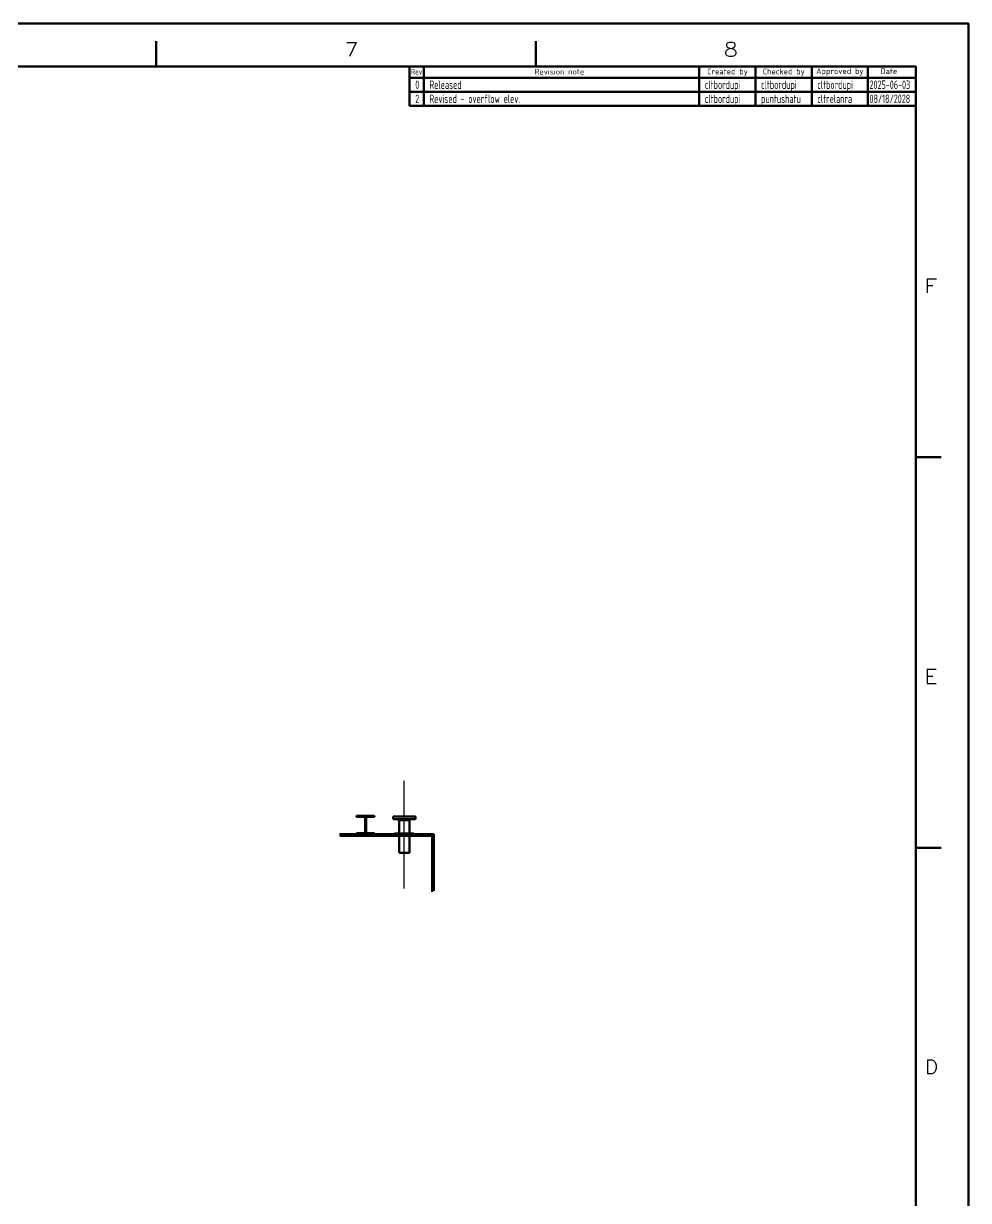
# Model space of a CAD drawing. Header units: inches. Extents: x 0 to 4731, y 0 to 1632.
# Drawn here: x 4096 to 4731, y 841 to 1632 of the extents above; entities that cross this region are included whole.
import ezdxf
from ezdxf.enums import TextEntityAlignment as Align

# ---------------------------------------------------------------- set-up
doc = ezdxf.new("R2010")
doc.units = ezdxf.units.IN
doc.header["$LTSCALE"] = 48
doc.header["$MEASUREMENT"] = 0
doc.linetypes.add('CENTER', pattern=[2, 1.25, -0.25, 0.25, -0.25])
for name, color, linetype, lineweight in [('AM_0', 7, 'Continuous', 50), ('AM_7', 142, 'CENTER', 25), ('Am_8', 1, 'Continuous', 25), ('AM_BOR', 255, 'Continuous', 50), ('Equipment-AM_0', 7, 'Continuous', 50)]:
    doc.layers.add(name, color=color, linetype=linetype, lineweight=lineweight)
doc.layers.add('Valmet text', color=9, linetype='Continuous')
doc.styles.add('ACISOTS', font='isocp.shx', dxfattribs={"width": 0.75, "height": 1})
doc.styles.add('simplex', font='simplex.shx', dxfattribs={"width": 0.75})
doc.styles.get("Standard").update_dxf_attribs({"font": 'ROMANS.SHX', "width": 0.7})

# ---------------------------------------------------------------- blocks, each defined once
blk = doc.blocks.new('PE_FR_E')
at = {"layer": 'AM_BOR'}
for p, q in [((828.75, 848.35), (828.75, 857.35)), ((963.75, 848.35), (963.75, 857.35)), ((1098.85, 709.4), (1107.85, 709.4)), ((1098.85, 570.57), (1107.85, 570.57))]:
    blk.add_line(p, q, dxfattribs=at)
at = {"layer": 'AM_BOR', "color": 9}
blk.add_lwpolyline([(0, 0), (1117.6, 0), (1117.6, 863.6), (0, 863.6)], close=True, dxfattribs=at)
at = {"layer": 'AM_BOR'}
blk.add_lwpolyline([(18.75, 15.25), (1098.85, 15.25), (1098.85, 848.35), (18.75, 848.35)], close=True, dxfattribs=at)
at = {"layer": 'AM_BOR', "style": 'simplex'}
for s, width, p in [('7', 1.105263, (898.16, 851.85)), ('8', 1.2, (1033.1, 851.85)), ('F', 1.203884, (1104.21, 767.82)), ('E', 1.148148, (1104.27, 628.99)), ('D', 1.033333, (1104.44, 490.16))]:
    blk.add_text(s, height=5, dxfattribs=dict(at, width=width)).set_placement(p, align=Align.CENTER)
at = {"layer": 'AM_BOR', "width": 0.9, "flags": 9}
blk.add_attdef('PENSTYLE', text='', height=1, dxfattribs=at).set_placement((1116.99, 0.33), align=Align.BOTTOM_RIGHT)
blk = doc.blocks.new('PE_REV')
at = {"layer": 'AM_BOR', "color": 7}
for p, q in [((-180, 0), (0, 0)), ((-180, 0), (-180, -14)), ((-175, 0), (-175, -14)), ((-77, 0), (-77, -14)), ((-57, 0), (-57, -14)), ((-37, 0), (-37, -14)), ((-17, 0), (-17, -14)), ((0, 0), (0, -14)), ((-180, -4), (0, -4)), ((-180, -9), (0, -9)), ((-180, -14), (0, -14))]:
    blk.add_line(p, q, dxfattribs=at)
at = {"layer": 'AM_BOR', "color": 9, "style": 'ACISOTS', "width": 0.75, "flags": 3}
blk.add_attdef('VERSION', (-15.06, -18.38), '', height=3, dxfattribs=at)
at = {"layer": 'Valmet text', "color": 9, "style": 'ACISOTS', "width": 0.8}
blk.add_text('Rev', height=2, dxfattribs=at).set_placement((-177.5, -2.88), align=Align.CENTER)
at = {"layer": 'Valmet text', "color": 9, "style": 'ACISOTS'}
for s, p in [('Revision note', (-126.75, -2.88)), ('Created by', (-66.96, -2.82)), ('Checked by', (-46.95, -2.82)), ('Approved by', (-27, -2.66)), ('Date', (-9.55, -2.71))]:
    blk.add_text(s, height=2, dxfattribs=at).set_placement(p, align=Align.CENTER)
at = {"layer": 'Valmet text', "color": 9, "style": 'ACISOTS', "width": 0.75}
for tag, p in [('REVF', (-178, -8)), ('REVNOTEF', (-173, -8)), ('REVDESF', (-75, -8)), ('REVCHEF', (-55, -8)), ('REVAPPF', (-35, -8)), ('REVDATEF', (-16.44, -8)), ('REVL', (-178, -13)), ('REVNOTEL', (-173, -13)), ('REVDESL', (-75, -13)), ('REVCHEL', (-55, -13)), ('REVAPPL', (-35, -13)), ('REVDATEL', (-16.44, -13))]:
    blk.add_attdef(tag, p, '', height=3, dxfattribs=at)
blk = doc.blocks.new('GENZOO0I18Q87')
at = {"layer": 'Am_8'}
h = blk.add_hatch(dxfattribs=at)
h.set_pattern_fill('ANSI32', color=256, scale=48, angle=90, style=0)
h.set_pattern_definition([(135, (-959.043, -1017.584), (-12.72792, -12.72792), []), (135, (-959.043, -1009.099), (-12.72792, -12.72792), [])])
edge = h.paths.add_edge_path(flags=0)
edge.add_line((-15.98, -0.25), (-9.96, -0.25))
edge.add_line((-9.96, -0.25), (-9.96, 0.11))
edge.add_line((-9.96, 0.11), (-12.59, 0.11))
edge.add_arc((-12.59, 0.36), 0.25, 180, 270, ccw=False)
edge.add_line((-12.84, 0.36), (-12.84, 5.33))
edge.add_arc((-12.59, 5.33), 0.25, 90, 180, ccw=False)
edge.add_line((-12.59, 5.58), (-9.96, 5.58))
edge.add_line((-9.96, 5.58), (-9.96, 5.95))
edge.add_line((-9.96, 5.95), (-15.98, 5.95))
edge.add_line((-15.98, 5.95), (-15.98, 5.58))
edge.add_line((-15.98, 5.58), (-13.35, 5.58))
edge.add_arc((-13.35, 5.33), 0.25, 0, 90, ccw=False)
edge.add_line((-13.1, 5.33), (-13.1, 0.36))
edge.add_arc((-13.35, 0.36), 0.25, 270, 360, ccw=False)
edge.add_line((-13.35, 0.11), (-15.98, 0.11))
edge.add_line((-15.98, 0.11), (-15.98, -0.25))
h = blk.add_hatch(dxfattribs=at)
h.set_pattern_fill('ANSI32', color=256, scale=48, style=0)
h.set_pattern_definition([(45, (-959.043, -1017.584), (-12.72792, 12.72792), []), (45, (-950.558, -1017.584), (-12.72792, 12.72792), [])])
edge = h.paths.add_edge_path()
edge.add_line((9.93, -19.28), (9.93, -0.25))
edge.add_line((9.93, -0.25), (-21.69, -0.25))
edge.add_arc((0, 0), 21.69, 180.6605, 181.9818)
edge.add_line((-21.67, -0.75), (9.43, -0.75))
edge.add_line((9.43, -0.75), (9.43, -19.53))
edge.add_arc((0, 0), 21.69, 295.7803, 297.2578)
at = {"layer": 'AM_0'}
for p, q in [((-15.98, 5.58), (-15.98, 5.95)), ((-15.98, 5.95), (-9.96, 5.95)), ((-13.35, 5.58), (-15.98, 5.58)), ((-13.1, 0.36), (-13.1, 5.33)), ((-12.84, 5.33), (-12.84, 0.36)), ((-9.96, 5.58), (-12.59, 5.58)), ((-9.96, 5.95), (-9.96, 5.58)), ((-3.72, 5.69), (-3.72, 4.81)), ((-0.01, 5.69), (-3.72, 5.69)), ((-0.01, 4.81), (-3.72, 4.81)), ((-2.47, 5.75), (-2.47, 5.69)), ((0, 5.75), (-2.47, 5.75)), ((-2.1, 4.81), (-2.1, 4.56)), ((0.01, 4.56), (-2.1, 4.56)), ((-1.72, 4.56), (-1.72, 0)), ((3.78, 5.69), (-0.01, 5.69)), ((3.78, 4.81), (-0.01, 4.81)), ((2.53, 5.75), (0, 5.75)), ((2.15, 4.56), (0.01, 4.56)), ((1.78, 0), (1.78, 4.56)), ((2.15, 4.56), (2.15, 4.81)), ((2.53, 5.69), (2.53, 5.75)), ((3.78, 4.81), (3.78, 5.69)), ((-15.98, -0.25), (-15.98, 0.11)), ((-15.98, 0.11), (-13.35, 0.11)), ((-12.59, 0.11), (-9.96, 0.11)), ((-9.96, 0.11), (-9.96, -0.25)), ((-3.22, 0), (3.28, 0)), ((3.28, -0.25), (3.28, 0)), ((9.93, -0.25), (-21.69, -0.25)), ((9.43, -0.75), (-21.67, -0.75)), ((-9.96, -0.25), (-15.98, -0.25)), ((-3.22, 0), (-3.22, -0.25)), ((-1.72, -0.75), (-1.72, -6.5)), ((1.78, -6.5), (1.78, -0.75)), ((9.43, -0.75), (9.43, -19.53)), ((9.93, -0.25), (9.93, -19.28)), ((0.68, -6.5), (-1.72, -6.5)), ((1.78, -6.5), (0.68, -6.5))]:
    blk.add_line(p, q, dxfattribs=at)
for centre, start, end in [((-13.35, 5.33), 0, 90), ((-12.59, 5.33), 90, 180), ((-13.35, 0.36), 270, 0), ((-12.59, 0.36), 180, 270)]:
    blk.add_arc(centre, 0.25, start, end, dxfattribs=at)
at = {"layer": 'AM_7'}
for p, q in [((0, -7.19), (0, 17.69)), ((0.03, -18.5), (0.03, 17.75))]:
    blk.add_line(p, q, dxfattribs=at)

msp = doc.modelspace()

# ---------------------------------------------------------------- block references
at = {"layer": 'Equipment-AM_0', "lineweight": 0, "xscale": 1.88976377952768, "yscale": 1.88976377952768, "zscale": 1.88976377952768}
msp.add_blockref('PE_FR_E', (2619.324064, 0), dxfattribs=at)
msp.add_blockref('PE_REV', (4695.890942, 1603.181053), dxfattribs=at).add_auto_attribs({'REVF': '0', 'REVNOTEF': 'Released', 'REVDESF': 'cltbordupi', 'REVCHEF': 'cltbordupi', 'REVAPPF': 'cltbordupi', 'REVDATEF': '2025-06-03', 'REVL': '2', 'REVNOTEL': 'Revised - overflow elev.', 'REVDESL': 'cltbordupi', 'REVCHEL': 'puntushatu', 'REVDATEL': '08/18/2028', 'REVAPPL': 'cltrelanra'})
at = {"layer": 'Equipment-AM_0', "lineweight": 18, "xscale": 2, "yscale": 2, "zscale": 2}
msp.add_blockref('GENZOO0I18Q87', (4352.077062, 1087.721041), dxfattribs=at)

doc.saveas('drawing.dxf')
